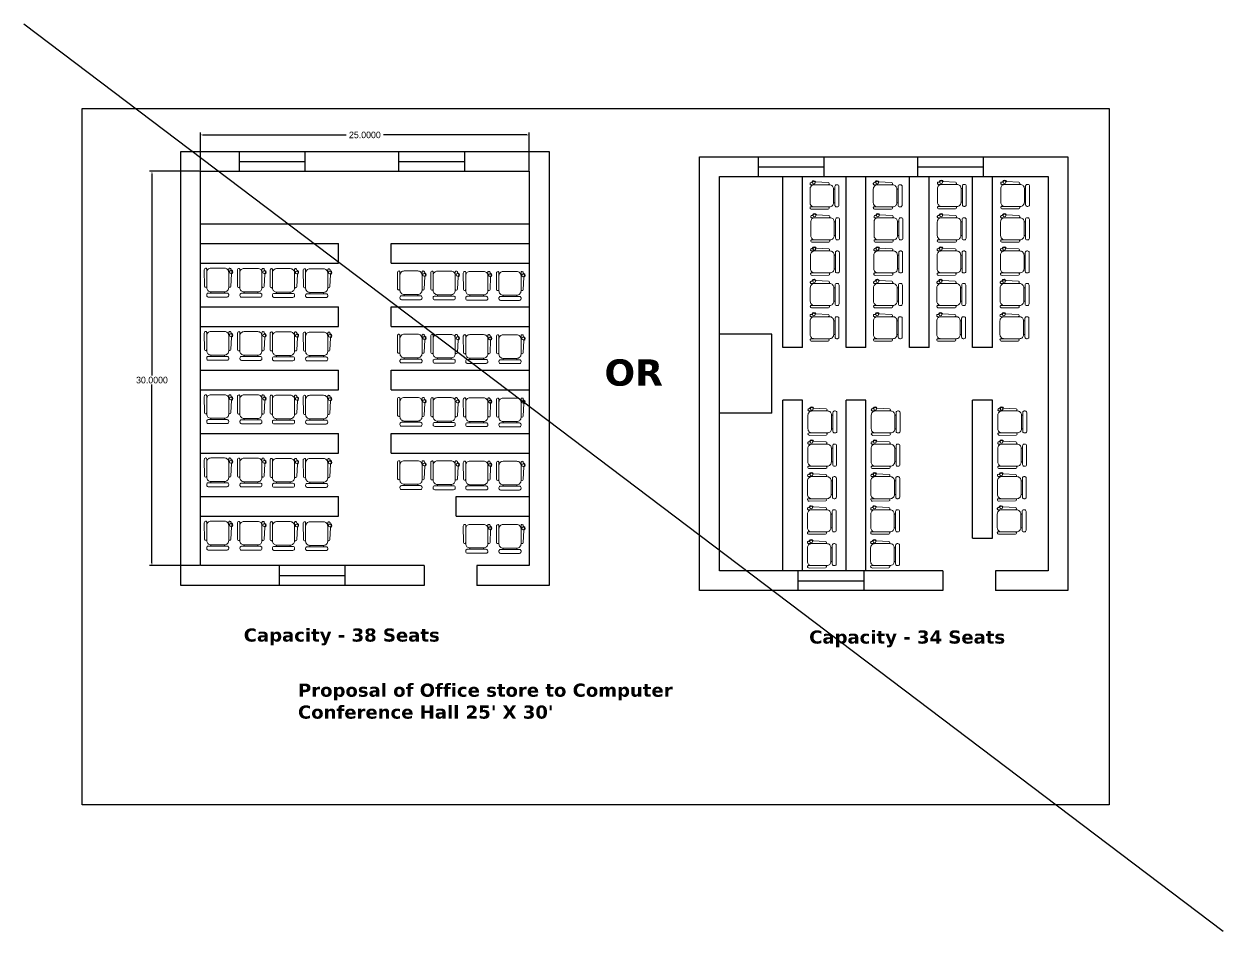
# Model space of a CAD drawing. Header units: inches. Extents: x 23 to 629, y -355 to 51.
# Drawn here: x 275.5 to 366.7, y -32.1 to 36.9 of the extents above; entities that cross this region are included whole.
import ezdxf

# ---------------------------------------------------------------- set-up
doc = ezdxf.new("R2010")
doc.units = ezdxf.units.IN
doc.header["$MEASUREMENT"] = 0
doc.layers.add('FUR', color=252, linetype='Continuous', lineweight=9)
doc.layers.add('FURN', color=252, linetype='Continuous', lineweight=9)
doc.dimstyles.get("Standard").update_dxf_attribs({"dimtxt": 0.18, "dimasz": 0.18, "dimexe": 0.18, "dimexo": 0.0625, "dimgap": 0.09, "dimtad": 0, "dimtih": 1, "dimtoh": 1, "dimdec": 4, "dimzin": 0, "dimdsep": 46, "dimtxsty": 'Standard', "dimcen": 0.09, "dimadec": 0, "dimazin": 0, "dimtfac": 1, "dimtdec": 4, "dimtofl": 0, "dimtmove": 0, "dimatfit": 3, "dimfxl": 1, "dimtolj": 1, "dimtzin": 0, "dimarcsym": 0})

# ---------------------------------------------------------------- blocks, each defined once
blk = doc.blocks.new('*D35')
at = {"color": 0, "lineweight": -2}
for p, q in [((288.901, 25.682), (285.097, 25.682)), ((285.277, 25.502), (285.277, 10.138)), ((285.277, -4.138), (285.277, 9.458)), ((288.901, -4.318), (285.097, -4.318))]:
    blk.add_line(p, q, dxfattribs=at)
at = {"color": 0}
for points in [[(285.247, 25.502), (285.307, 25.502), (285.277, 25.682)], [(285.247, -4.138), (285.307, -4.138), (285.277, -4.318)]]:
    blk.add_solid(points, dxfattribs=at)
at = {"layer": 'Defpoints', "color": 0}
for p in [(285.277, 25.682), (288.964, 25.682), (288.964, -4.318)]:
    blk.add_point(p, dxfattribs=at)
at = {"color": 0, "insert": (285.277, 9.798), "char_height": 0.5, "attachment_point": 5}
blk.add_mtext('\\A1;30.0000', dxfattribs=at)
blk = doc.blocks.new('CINE CHAIR')
at = {"layer": 'FUR', "color": 48, "lineweight": 0}
for p, q in [((448043.776, 57308.306), (448043.8, 57308.306)), ((448043.776, 57308.058), (448043.8, 57308.058))]:
    blk.add_line(p, q, dxfattribs=at)
blk.add_lwpolyline([(448043.45, 57308.434), (448043.678, 57308.423, -0.388092), (448043.695, 57308.404), (448043.695, 57308.401, -0.414214), (448043.676, 57308.382), (448043.367, 57308.382, -0.414214), (448043.348, 57308.401), (448043.348, 57308.404, -0.491313), (448043.377, 57308.423), (448043.384, 57308.436)], format="xyb", dxfattribs=at)
for points in [[(448043.424, 57308.382), (448043.7, 57308.382, -0.414214), (448043.776, 57308.306), (448043.776, 57308.058, -0.414214), (448043.7, 57307.982), (448043.424, 57307.982, -0.414214), (448043.348, 57308.058), (448043.348, 57308.306, -0.414214)], [(448043.828, 57308.382), (448043.842, 57308.382, -0.414214), (448043.871, 57308.353), (448043.871, 57308.01, -0.414214), (448043.842, 57307.982), (448043.828, 57307.982, -0.414214), (448043.8, 57308.01), (448043.8, 57308.353, -0.414214)], [(448043.379, 57307.938), (448043.678, 57307.94, 0.393133), (448043.695, 57307.959), (448043.695, 57307.963, 0.414214), (448043.676, 57307.982), (448043.367, 57307.982, 0.414214), (448043.348, 57307.963), (448043.348, 57307.966, 0.435766)]]:
    blk.add_lwpolyline(points, format="xyb", close=True, dxfattribs=at)
blk.add_circle((448043.417, 57308.422), 0.0249, dxfattribs=at)
blk.add_arc((448043.417, 57308.422), 0.0356, 19.6628, 156.9494, dxfattribs=at)
blk = doc.blocks.new('*D37')
at = {"color": 0, "lineweight": -2}
for p, q in [((288.964, 25.744), (288.964, 28.63)), ((289.144, 28.45), (300.041, 28.45)), ((313.784, 28.45), (302.887, 28.45)), ((313.964, 25.744), (313.964, 28.63))]:
    blk.add_line(p, q, dxfattribs=at)
at = {"color": 0}
for points in [[(289.144, 28.48), (289.144, 28.42), (288.964, 28.45)], [(313.784, 28.48), (313.784, 28.42), (313.964, 28.45)]]:
    blk.add_solid(points, dxfattribs=at)
at = {"layer": 'Defpoints', "color": 0}
for p in [(313.964, 28.45), (288.964, 25.682), (313.964, 25.682)]:
    blk.add_point(p, dxfattribs=at)
at = {"color": 0, "insert": (301.464, 28.45), "char_height": 0.5, "attachment_point": 5}
blk.add_mtext('\\A1;25.0000', dxfattribs=at)

msp = doc.modelspace()

# ---------------------------------------------------------------- linework, layer by layer
for p, q in [((275.54557, 36.89389), (366.70968, -32.1208)), ((287.46387, 27.18191), (315.46387, 27.18191)), ((287.46387, -5.81809), (287.46387, 27.18191)), ((291.92834, 25.68191), (291.92834, 27.18191)), ((296.92834, 25.68191), (296.92834, 27.18191)), ((304.05697, 25.68191), (304.05697, 27.18191)), ((309.05697, 25.68191), (309.05697, 27.18191)), ((315.46387, 27.18191), (315.46387, -5.81809)), ((326.91497, 26.78063), (354.91497, 26.78063)), ((326.91497, -6.21937), (326.91497, 26.78063)), ((331.37944, 25.28063), (331.37944, 26.78063)), ((336.37944, 25.28063), (336.37944, 26.78063)), ((343.50807, 25.28063), (343.50807, 26.78063)), ((348.50807, 25.28063), (348.50807, 26.78063)), ((354.91497, 26.78063), (354.91497, -6.21937)), ((288.96387, 25.68191), (313.96387, 25.68191)), ((288.96387, -4.31809), (288.96387, 25.68191)), ((291.92834, 26.43191), (296.92834, 26.43191)), ((304.05697, 26.43191), (309.05697, 26.43191)), ((313.96387, 25.68191), (313.96387, -4.31809)), ((313.96387, 25.68191), (313.96387, -4.31809)), ((331.37944, 26.03063), (336.37944, 26.03063)), ((343.50807, 26.03063), (348.50807, 26.03063)), ((328.41497, 25.28063), (353.41497, 25.28063)), ((328.41497, -4.71937), (328.41497, 25.28063)), ((333.23711, 12.27762), (333.23711, 25.28063)), ((334.73711, 12.27762), (334.73711, 25.28063)), ((338.04954, 12.27762), (338.04954, 25.28063)), ((339.54954, 12.27762), (339.54954, 25.28063)), ((342.86197, 12.27762), (342.86197, 25.28063)), ((344.36197, 12.27762), (344.36197, 25.28063)), ((347.67439, 12.27762), (347.67439, 25.28063)), ((349.17439, 12.27762), (349.17439, 25.28063)), ((353.41497, 25.28063), (353.41497, -4.71937)), ((353.41497, 25.28063), (353.41497, -4.71937)), ((288.96387, 21.68191), (313.96387, 21.68191)), ((288.96387, 20.18191), (299.46387, 20.18191)), ((288.96387, 20.18191), (299.46387, 20.18191)), ((299.46387, 18.68191), (299.46387, 20.18191)), ((303.46387, 18.68191), (303.46387, 20.18191)), ((303.46387, 20.18191), (313.96387, 20.18191)), ((288.96387, 18.68191), (299.46387, 18.68191)), ((303.46387, 18.68191), (313.96387, 18.68191)), ((288.96387, 15.36949), (299.46387, 15.36949)), ((299.46387, 13.86949), (299.46387, 15.36949)), ((303.46387, 15.36949), (313.96387, 15.36949)), ((303.46387, 13.86949), (303.46387, 15.36949)), ((288.96387, 13.86949), (299.46387, 13.86949)), ((303.46387, 13.86949), (313.96387, 13.86949)), ((332.41497, 13.28063), (328.41497, 13.28063)), ((332.41497, 7.28063), (332.41497, 13.28063)), ((334.73711, 12.27762), (333.23711, 12.27762)), ((339.54954, 12.27762), (338.04954, 12.27762)), ((344.36197, 12.27762), (342.86197, 12.27762)), ((349.17439, 12.27762), (347.67439, 12.27762)), ((288.96387, 10.55706), (299.46387, 10.55706)), ((299.46387, 9.05706), (299.46387, 10.55706)), ((303.46387, 10.55706), (313.96387, 10.55706)), ((303.46387, 9.05706), (303.46387, 10.55706)), ((288.96387, 9.05706), (299.46387, 9.05706)), ((303.46387, 9.05706), (313.96387, 9.05706)), ((333.23711, -4.71937), (333.23711, 8.27762)), ((333.23711, -4.71937), (333.23711, 8.27762)), ((334.73711, 8.27762), (333.23711, 8.27762)), ((334.73711, -4.71937), (334.73711, 8.27762)), ((338.04954, -4.71937), (338.04954, 8.27762)), ((339.54954, 8.27762), (338.04954, 8.27762)), ((339.54954, -4.71937), (339.54954, 8.27762)), ((347.67439, -2.22238), (347.67439, 8.27762)), ((349.17439, 8.27762), (347.67439, 8.27762)), ((349.17439, -2.22238), (349.17439, 8.27762)), ((332.41497, 7.28063), (328.41497, 7.28063)), ((288.96387, 5.74463), (299.46387, 5.74463)), ((299.46387, 4.24463), (299.46387, 5.74463)), ((303.46387, 5.74463), (313.96387, 5.74463)), ((303.46387, 4.24463), (303.46387, 5.74463)), ((288.96387, 4.24463), (299.46387, 4.24463)), ((303.46387, 4.24463), (313.96387, 4.24463)), ((288.96387, 0.93221), (299.46387, 0.93221)), ((299.46387, -0.56779), (299.46387, 0.93221)), ((308.4166, 0.93221), (313.96387, 0.93221)), ((308.4166, -0.56779), (308.4166, 0.93221)), ((288.96387, -0.56779), (299.46387, -0.56779)), ((308.4166, -0.56779), (313.96387, -0.56779)), ((347.67439, -2.22238), (349.17439, -2.22238)), ((305.96387, -4.31809), (288.96387, -4.31809)), ((294.96387, -5.81809), (294.96387, -4.31809)), ((299.96387, -5.81809), (299.96387, -4.31809)), ((305.96387, -4.31809), (305.96387, -5.81809)), ((309.96387, -4.31809), (309.96387, -5.81809)), ((313.96387, -4.31809), (309.96387, -4.31809)), ((294.96387, -5.06809), (299.96387, -5.06809)), ((345.41497, -4.71937), (328.41497, -4.71937)), ((334.41497, -6.21937), (334.41497, -4.71937)), ((334.41497, -5.46937), (339.41497, -5.46937)), ((339.41497, -6.21937), (339.41497, -4.71937)), ((345.41497, -4.71937), (345.41497, -6.21937)), ((349.41497, -4.71937), (349.41497, -6.21937)), ((353.41497, -4.71937), (349.41497, -4.71937)), ((305.96387, -5.81809), (287.46387, -5.81809)), ((315.46387, -5.81809), (309.96387, -5.81809)), ((345.41497, -6.21937), (326.91497, -6.21937)), ((354.91497, -6.21937), (349.41497, -6.21937))]:
    msp.add_line(p, q)
msp.add_lwpolyline([(279.98165, 30.46065), (358.06424, 30.46065), (358.06424, -22.52092), (279.98165, -22.52092)], close=True)

# ---------------------------------------------------------------- block references
at = {"layer": 'FURN', "yscale": 4.19040000000001, "zscale": 4.190399999999999}
for p, xscale, rotation in [((-1877149.12761, -240092.32217), 4.190400000000028, 359.9991434073997), ((-1877144.31518, -240092.32217), 4.190400000000028, 359.9991434073997), ((-1877139.43751, -240092.28769), 4.190400000000028, 359.9991434073997), ((-1877134.62509, -240092.28769), 4.190400000000028, 359.9991434073997), ((-1877149.07413, -240094.82665), 4.190400000000028, 359.9991434073997), ((-1877144.2617, -240094.82665), 4.190400000000028, 359.9991434073997), ((-1877139.44928, -240094.82665), 4.190400000000028, 359.9991434073997), ((-1877134.63685, -240094.82665), 4.190400000000028, 359.9991434073997), ((-1877149.08785, -240097.35163), 4.190400000000028, 359.9991434073997), ((-1877144.27543, -240097.35163), 4.190400000000028, 359.9991434073997), ((-1877139.463, -240097.35163), 4.190400000000028, 359.9991434073997), ((-1877134.65058, -240097.35163), 4.190400000000028, 359.9991434073997), ((-239825.86204, 1877502.74563), 4.190400000000025, 269.9991434073997), ((-239823.3368, 1877502.73191), 4.190400000000026, 269.9991434073997), ((-239820.86177, 1877502.71369), 4.190400000000026, 269.9991434073997), ((-239818.33679, 1877502.69997), 4.190400000000026, 269.9991434073997), ((-239811.16564, 1877502.53882), 4.190400000000027, 269.9991434073997), ((-239808.6404, 1877502.52509), 4.190400000000028, 269.9991434073997), ((-239806.16538, 1877502.50688), 4.190400000000028, 269.9991434073997), ((-239803.64039, 1877502.49315), 4.190400000000028, 269.9991434073997), ((-1877149.10607, -240099.82666), 4.190400000000028, 359.9991434073997), ((-1877144.29364, -240099.82666), 4.190400000000028, 359.9991434073997), ((-1877139.48122, -240099.82666), 4.190400000000028, 359.9991434073997), ((-1877134.66879, -240099.82666), 4.190400000000028, 359.9991434073997), ((-1877149.11979, -240102.35189), 4.190400000000028, 359.9991434073997), ((-1877144.30737, -240102.35189), 4.190400000000028, 359.9991434073997), ((-1877139.49494, -240102.35189), 4.190400000000028, 359.9991434073997), ((-1877134.68252, -240102.35189), 4.190400000000028, 359.9991434073997), ((-239825.86204, 1877497.93321), 4.190400000000028, 269.9991434073997), ((-239823.3368, 1877497.91948), 4.190400000000028, 269.9991434073997), ((-239820.86177, 1877497.90126), 4.190400000000028, 269.9991434073997), ((-239818.33679, 1877497.88754), 4.190400000000028, 269.9991434073997), ((-239811.16564, 1877497.72639), 4.190400000000028, 269.9991434073997), ((-239808.6404, 1877497.71267), 4.190400000000028, 269.9991434073997), ((-239806.16538, 1877497.69445), 4.190400000000028, 269.9991434073997), ((-239803.64039, 1877497.68073), 4.190400000000028, 269.9991434073997), ((-239825.86204, 1877493.12078), 4.190400000000028, 269.9991434073997), ((-239823.3368, 1877493.10705), 4.190400000000028, 269.9991434073997), ((-239820.86177, 1877493.08884), 4.190400000000028, 269.9991434073997), ((-239818.33679, 1877493.07511), 4.190400000000028, 269.9991434073997), ((-239811.16564, 1877492.91397), 4.190400000000028, 269.9991434073997), ((-239808.6404, 1877492.90024), 4.190400000000028, 269.9991434073997), ((-239806.16538, 1877492.88203), 4.190400000000028, 269.9991434073997), ((-239803.64039, 1877492.8683), 4.190400000000028, 269.9991434073997), ((-1877149.28094, -240109.52305), 4.190400000000028, 359.9991434073997), ((-1877144.46851, -240109.52305), 4.190400000000028, 359.9991434073997), ((-1877134.84366, -240109.52305), 4.190400000000028, 359.9991434073997), ((-1877149.29467, -240112.04803), 4.190400000000028, 359.9991434073997), ((-1877144.48224, -240112.04803), 4.190400000000028, 359.9991434073997), ((-1877134.85739, -240112.04803), 4.190400000000028, 359.9991434073997), ((-239825.86204, 1877488.30835), 4.190400000000028, 269.9991434073997), ((-239823.3368, 1877488.29463), 4.190400000000028, 269.9991434073997), ((-239820.86177, 1877488.27641), 4.190400000000028, 269.9991434073997), ((-239818.33679, 1877488.26269), 4.190400000000028, 269.9991434073997), ((-239811.16564, 1877488.10154), 4.190400000000028, 269.9991434073997), ((-239808.6404, 1877488.08782), 4.190400000000028, 269.9991434073997), ((-239806.16538, 1877488.0696), 4.190400000000028, 269.9991434073997), ((-239803.64039, 1877488.05588), 4.190400000000028, 269.9991434073997), ((-1877149.31288, -240114.52305), 4.190400000000028, 359.9991434073997), ((-1877144.50045, -240114.52305), 4.190400000000028, 359.9991434073997), ((-1877134.8756, -240114.52305), 4.190400000000028, 359.9991434073997), ((-1877149.32661, -240117.04829), 4.190400000000028, 359.9991434073997), ((-1877144.51418, -240117.04829), 4.190400000000028, 359.9991434073997), ((-1877134.88933, -240117.04829), 4.190400000000028, 359.9991434073997), ((-239825.86204, 1877483.49593), 4.190400000000028, 269.9991434073997), ((-239823.3368, 1877483.4822), 4.190400000000028, 269.9991434073997), ((-239820.86177, 1877483.46399), 4.190400000000028, 269.9991434073997), ((-239818.33679, 1877483.45026), 4.190400000000028, 269.9991434073997), ((-239806.16538, 1877483.25718), 4.190400000000028, 269.9991434073997), ((-239803.64039, 1877483.24345), 4.190400000000028, 269.9991434073997), ((-1877149.3283, -240119.61704), 4.190400000000028, 359.9991434073997), ((-1877144.51588, -240119.61704), 4.190400000000028, 359.9991434073997)]:
    msp.add_blockref('CINE CHAIR', p, dxfattribs=dict(at, xscale=xscale, rotation=rotation))

# ---------------------------------------------------------------- texts
at = {"attachment_point": 1}
for s, insert, char_height, width in [('{\\fVerdana|b1|i0|c0|p34;OR}', (319.68127, 11.37486), 2, 6.0867919), ('{\\fVerdana|b1|i0|c0|p34;Capacity - 38 Seats}', (292.25391, -9.09958), 1, 20.0104396), ('{\\fVerdana|b1|i0|c0|p34;Capacity - 34 Seats}', (335.24311, -9.25132), 1, 20.0104396), ("{\\fVerdana|b1|i0|c0|p34;Proposal of Office store to Computer Conference Hall 25' X 30'}", (296.37979, -13.29382), 1, 31.0052658)]:
    msp.add_mtext(s, dxfattribs=dict(at, insert=insert, char_height=char_height, width=width))

# ---------------------------------------------------------------- dimensions: what is measured, and where the dimension line sits
dim = msp.add_linear_dim(base=(313.96387, 28.45018), p1=(288.96387, 25.68191), p2=(313.96387, 25.68191), dimstyle='Standard', override={"dimtxt": 0.5})
dim.commit()
dim.dimension.update_dxf_attribs({"geometry": '*D37', "text_midpoint": (301.46387, 28.45018)})
dim = msp.add_linear_dim(base=(285.2769, 25.68191), p1=(288.96387, -4.31809), p2=(288.96387, 25.68191), angle=90, dimstyle='Standard', override={"dimtxt": 0.5})
dim.commit()
dim.dimension.update_dxf_attribs({"geometry": '*D35', "text_midpoint": (285.2769, 9.79811), "dimtype": 160})

doc.saveas('drawing.dxf')
